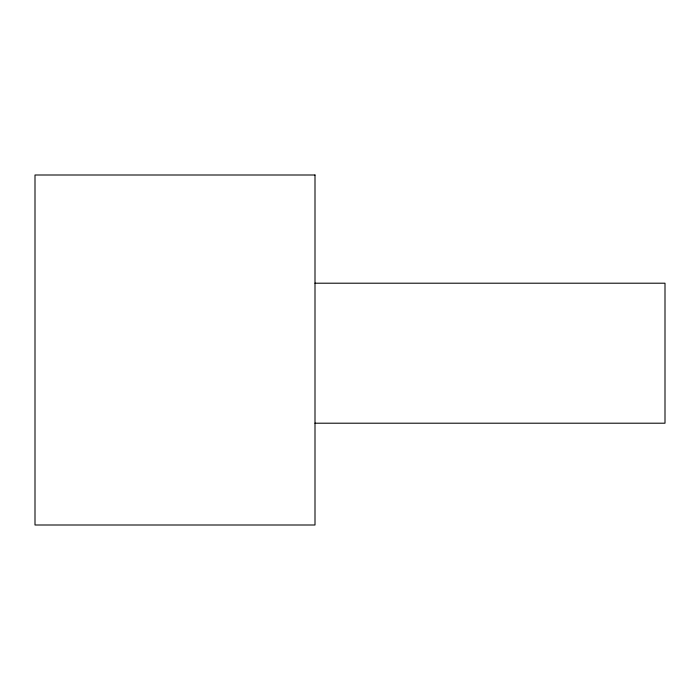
<?xml version="1.0" encoding="UTF-8"?>
<svg xmlns="http://www.w3.org/2000/svg" width="700" height="700" viewBox="0 0 700 700"><rect width="100%" height="100%" fill="white"/><g stroke="black" fill="none" stroke-linecap="round" stroke-linejoin="round"><path stroke-width="1.05" d="M315 283.203L665 283.203L665 423.203L315 423.203M315 175L35 175L35 525L315 525L315 175"/></g></svg>
